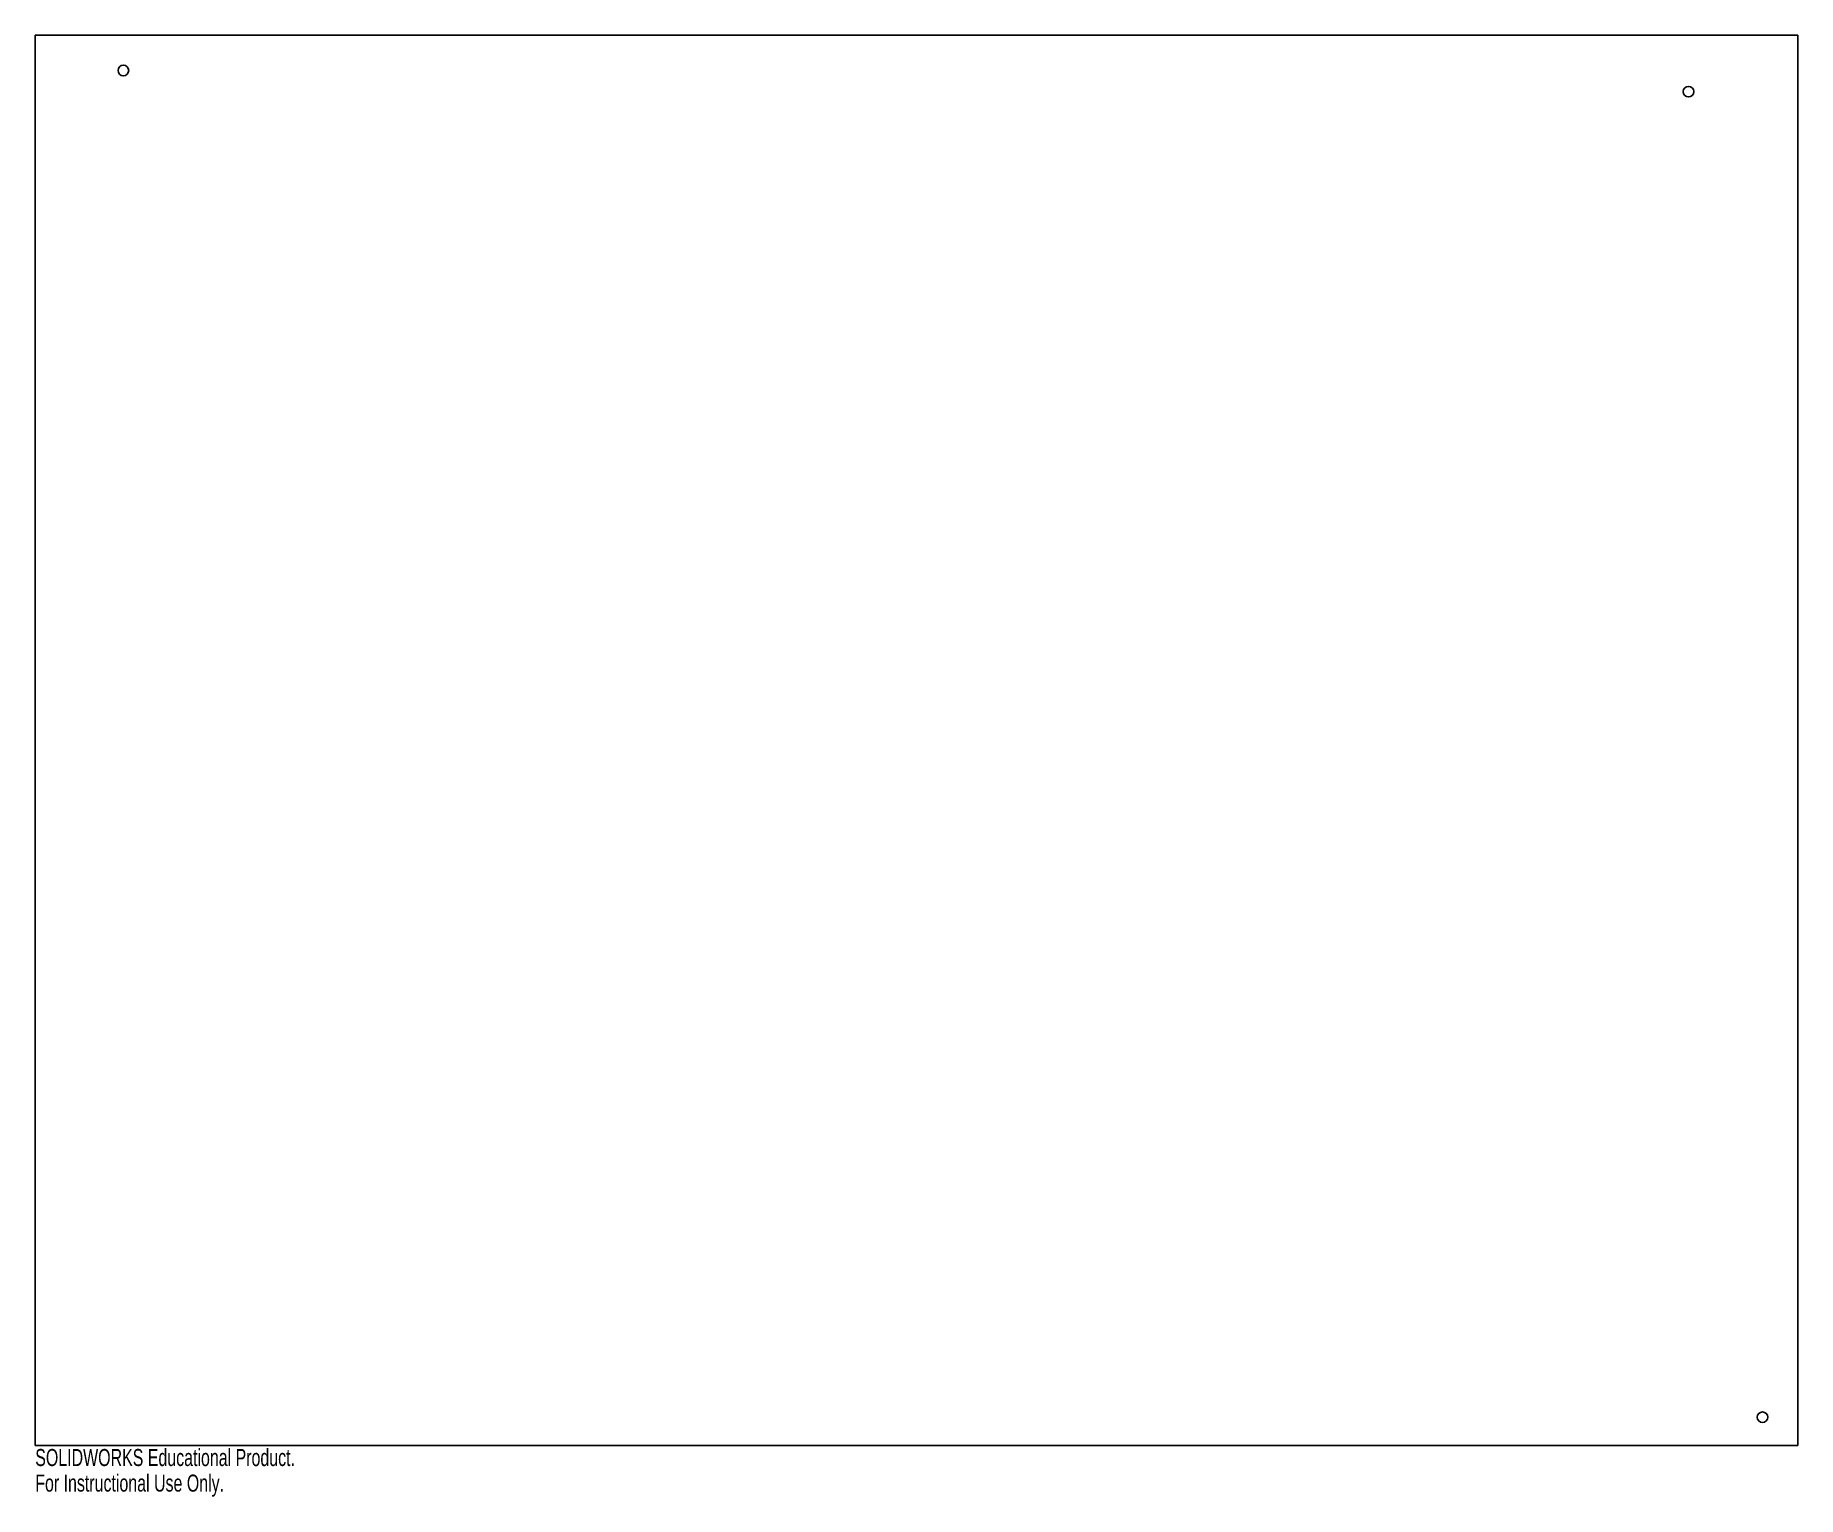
# Model space of a CAD drawing. Header units: millimetres. Extents: x 0 to 500, y -415 to 0.
import ezdxf

# ---------------------------------------------------------------- set-up
doc = ezdxf.new("R2010")
doc.units = ezdxf.units.MM
doc.styles.add('SLDTEXTSTYLE0', font='TXT', dxfattribs={"width": 0.7})

msp = doc.modelspace()

# ---------------------------------------------------------------- linework, layer by layer
at = {"color": 7, "linetype": 'Continuous', "lineweight": 25}
for p, q in [((0, 0), (0, -400)), ((500, 0), (0, 0)), ((500, -400), (500, 0)), ((0, -400), (500, -400))]:
    msp.add_line(p, q, dxfattribs=at)
for centre, radius in [((25, -10), 1.52), ((469, -16), 1.5), ((490, -392), 1.5)]:
    msp.add_circle(centre, radius, dxfattribs=at)

# ---------------------------------------------------------------- texts
at = {"color": 7, "linetype": 'Continuous', "char_height": 4.8336, "attachment_point": 1, "style": 'SLDTEXTSTYLE0'}
for s, insert in [('SOLIDWORKS Educational Product.', (0, -401.02)), ('For Instructional Use Only.', (0, -408.27))]:
    msp.add_mtext(s, dxfattribs=dict(at, insert=insert))

doc.saveas('drawing.dxf')
